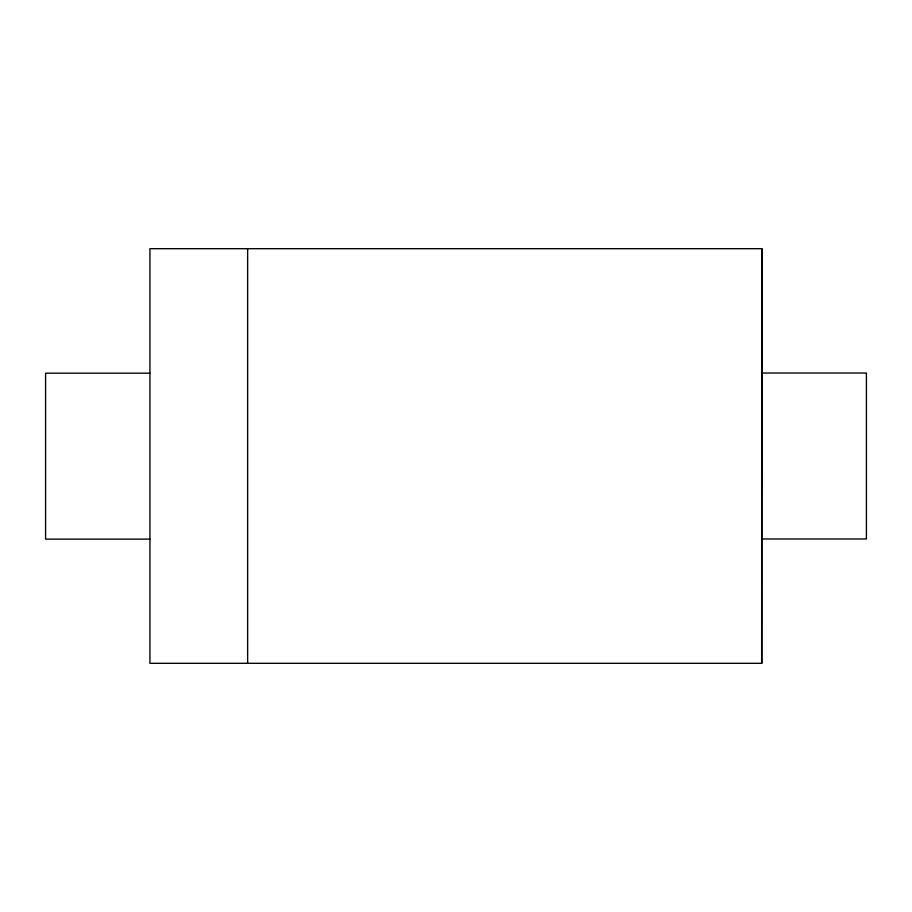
<?xml version="1.0" encoding="UTF-8"?>
<svg xmlns="http://www.w3.org/2000/svg" width="912" height="912" viewBox="0 0 912 912"><rect width="100%" height="100%" fill="white"/><g stroke="black" fill="none" stroke-linecap="round" stroke-linejoin="round"><path stroke-width="1.37" d="M761.645 663.309L761.862 248.691L149.944 248.691L149.944 663.309L761.862 663.309L761.862 248.691M761.862 373.031L866.4 373.031L866.4 538.969L761.862 538.969M149.944 373.179L45.6 373.179L45.6 539.117L149.944 539.117M247.642 248.691L247.642 663.309"/></g></svg>
